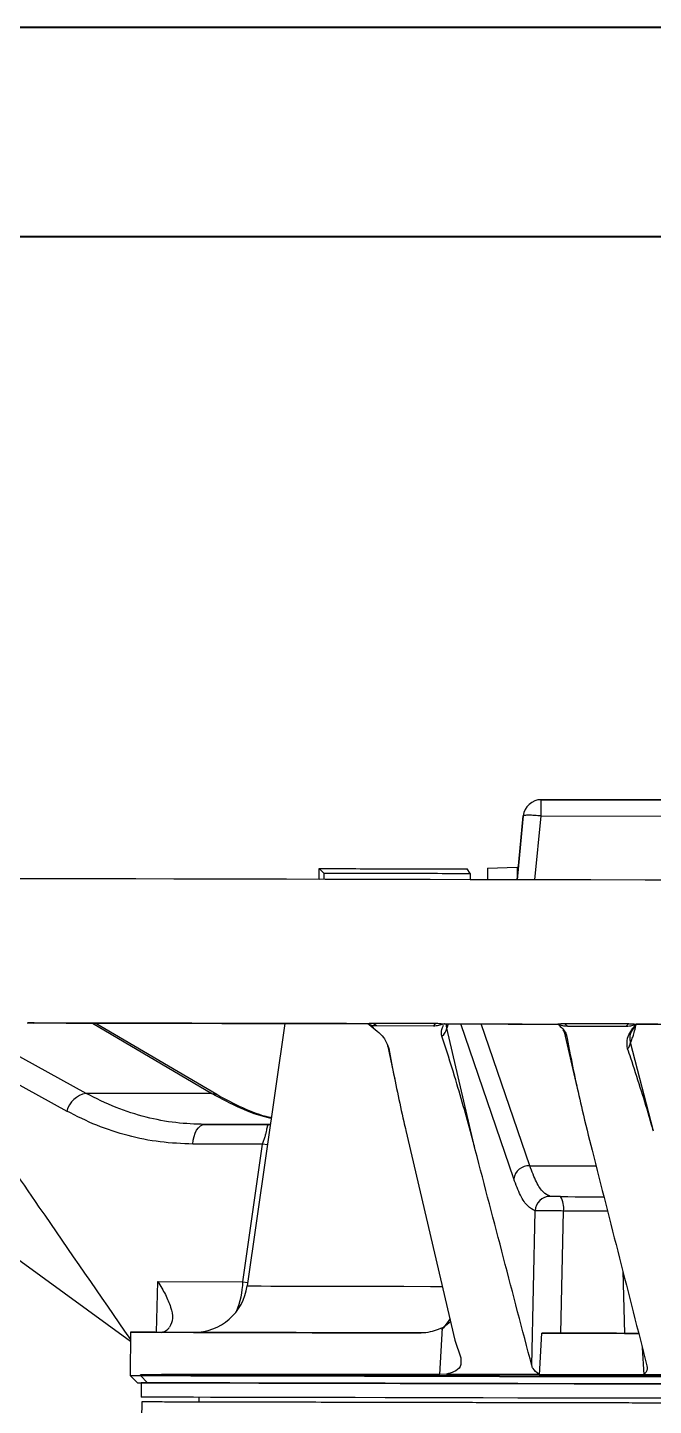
# Model space of a CAD drawing. Header units: millimetres. Extents: x 2063 to 4500, y 825 to 2548.
# Drawn here: x 2767.5 to 2854.3, y 2356.9 to 2548 of the extents above; entities that cross this region are included whole.
import ezdxf

# ---------------------------------------------------------------- set-up
doc = ezdxf.new("R2010")
doc.units = ezdxf.units.MM
doc.layers.add('AM_BOR', color=7, linetype='Continuous', lineweight=50)
doc.layers.add('粗实线', color=7, linetype='Continuous', lineweight=40)

# ---------------------------------------------------------------- blocks, each defined once
blk = doc.blocks.new('rA3')
at = {"layer": '粗实线'}
for p, q in [((753.384, 421.26), (333.384, 421.26)), ((748.384, 416.26), (358.384, 416.26))]:
    blk.add_line(p, q, dxfattribs=at)

msp = doc.modelspace()

# ---------------------------------------------------------------- linework, layer by layer
at = {"color": 7, "linetype": 'Continuous', "lineweight": 25}
for p, q in [((2838.703, 2438.675), (2838.708, 2440.936)), ((2871.683, 2440.866), (2838.708, 2440.936)), ((2838.708, 2440.936), (2838.708, 2440.936)), ((2838.708, 2440.936), (2871.683, 2440.866)), ((2836.214, 2438.68), (2835.345, 2429.823)), ((2835.345, 2429.823), (2836.214, 2438.68)), ((2836.214, 2438.68), (2836.214, 2438.68)), ((2837.834, 2429.818), (2838.703, 2438.675)), ((2838.703, 2438.675), (2871.678, 2438.604)), ((2807.923, 2429.882), (2807.927, 2431.378)), ((2807.927, 2431.378), (2808.561, 2430.744)), ((2808.561, 2430.744), (2808.559, 2429.88)), ((2828.832, 2430.715), (2828.438, 2431.341)), ((2828.832, 2430.715), (2828.83, 2429.837)), ((2831.231, 2431.427), (2831.228, 2429.834)), ((2831.231, 2431.427), (2835.375, 2431.569)), ((2835.375, 2431.569), (2835.372, 2430.095)), ((2835.375, 2431.569), (2835.516, 2431.569)), ((2832.76, 2429.83), (2828.83, 2429.839)), ((2775.579, 2400.212), (2755.054, 2411.509)), ((2767.644, 2409.968), (2768.305, 2409.966)), ((2776.461, 2409.951), (2793.047, 2400.174)), ((2793.703, 2400.029), (2776.855, 2409.95)), ((2803.127, 2409.893), (2797.933, 2373.499)), ((2814.683, 2409.868), (2814.842, 2409.754)), ((2815.464, 2409.28), (2814.843, 2409.753)), ((2815.382, 2409.95), (2824.022, 2409.932)), ((2815.382, 2409.95), (2815.874, 2409.599)), ((2815.874, 2409.599), (2823.773, 2409.582)), ((2824.022, 2409.932), (2823.773, 2409.582)), ((2825.304, 2409.852), (2825.255, 2409.846)), ((2825.598, 2409.273), (2825.522, 2409.882)), ((2825.811, 2409.851), (2825.598, 2409.273)), ((2834.89, 2388.339), (2827.543, 2409.848)), ((2837.102, 2390.167), (2830.37, 2409.842)), ((2840.961, 2409.858), (2841.114, 2409.707)), ((2841.031, 2409.819), (2841.025, 2409.812)), ((2841.937, 2409.894), (2850.795, 2409.875)), ((2841.937, 2409.894), (2842.355, 2409.542)), ((2842.355, 2409.542), (2850.455, 2409.526)), ((2850.795, 2409.874), (2850.455, 2409.526)), ((2851.864, 2409.789), (2851.759, 2409.676)), ((2752.348, 2409.081), (2772.917, 2397.751)), ((2829.558, 2392.374), (2825.598, 2409.273)), ((2841.71, 2409.006), (2841.861, 2408.733)), ((2841.861, 2408.732), (2843.636, 2401.107)), ((2817.36, 2406.921), (2818.387, 2402.089)), ((2854.256, 2394.962), (2851.098, 2407.264)), ((2792.05, 2395.897), (2800.905, 2395.878)), ((2800.906, 2395.878), (2799.244, 2395.882)), ((2801.127, 2395.881), (2800.905, 2395.878)), ((2800.905, 2395.878), (2801.127, 2395.877)), ((2819.932, 2395.039), (2826.737, 2365.966)), ((2800.036, 2393.164), (2790.406, 2393.184)), ((2797.325, 2374.09), (2800.036, 2393.164)), ((2800.724, 2393.054), (2800.036, 2393.164)), ((2781.728, 2365.804), (2745.439, 2392.136)), ((2837.389, 2362.458), (2837.862, 2383.921)), ((2841.429, 2366.949), (2841.783, 2383.892)), ((2850.012, 2375.553), (2850.248, 2366.93)), ((2785.359, 2367.07), (2785.538, 2374.116)), ((2785.538, 2374.116), (2797.325, 2374.09)), ((2797.325, 2374.09), (2798.003, 2373.989)), ((2824.641, 2361.218), (2824.996, 2367.695)), ((2824.996, 2367.695), (2826.132, 2368.549)), ((2781.731, 2367.077), (2781.718, 2361.077)), ((2790.534, 2367.058), (2786.011, 2367.068)), ((2826.737, 2365.966), (2827.528, 2363.512)), ((2838.468, 2361.197), (2838.788, 2366.955)), ((2852.711, 2364.969), (2852.912, 2361.166)), ((2781.718, 2361.077), (2782.716, 2360.075)), ((2783.137, 2361.074), (2783.137, 2361.177)), ((2784.115, 2360.072), (2783.137, 2361.074)), ((2783.216, 2360.074), (2783.212, 2358.074)), ((2825.555, 2361.283), (2824.641, 2361.218)), ((2838.374, 2361.256), (2838.468, 2361.197)), ((2852.977, 2361.225), (2852.912, 2361.166)), ((2791.212, 2358.057), (2791.21, 2357.398)), ((2783.31, 2357.415), (2782.985, 2336.047))]:
    msp.add_line(p, q, dxfattribs=at)
at = {"color": 7, "linetype": 'Continuous', "lineweight": 25, "flags": 128}
for points in [[(2860.624, 2429.769), (2853.106, 2429.785), (2845.597, 2429.801), (2838.112, 2429.817), (2830.669, 2429.833), (2823.283, 2429.849), (2815.97, 2429.864), (2808.748, 2429.88), (2801.632, 2429.895), (2794.637, 2429.91), (2787.778, 2429.925), (2781.072, 2429.939), (2774.532, 2429.953), (2768.173, 2429.967), (2762.01, 2429.98)], [(2807.923, 2429.883), (2803.359, 2429.893), (2796.267, 2429.908), (2789.311, 2429.923), (2782.507, 2429.938), (2775.869, 2429.952), (2769.412, 2429.966), (2763.152, 2429.979)], [(2776.797, 2409.95), (2780.255, 2409.942), (2786.017, 2409.93)], [(2793.047, 2400.174), (2790.513, 2400.18), (2788.072, 2400.185), (2785.729, 2400.19), (2783.486, 2400.195), (2781.346, 2400.199), (2779.313, 2400.204), (2777.39, 2400.208), (2775.579, 2400.212)], [(2793.047, 2400.174), (2793.403, 2400.147), (2793.701, 2400.03)], [(2790.406, 2393.184), (2790.455, 2393.723), (2790.56, 2394.235), (2790.718, 2394.705), (2790.923, 2395.113), (2791.168, 2395.447), (2791.445, 2395.695), (2791.742, 2395.846), (2792.05, 2395.897)], [(2837.102, 2390.167), (2838.478, 2390.164), (2839.859, 2390.161), (2841.242, 2390.159), (2842.63, 2390.156), (2844.02, 2390.153), (2845.413, 2390.15), (2846.282, 2390.148)], [(2841.379, 2385.886), (2842.399, 2385.884), (2843.421, 2385.882), (2844.445, 2385.879), (2845.472, 2385.877), (2846.501, 2385.875), (2847.371, 2385.873)], [(2847.88, 2383.879), (2847.772, 2383.88), (2846.769, 2383.882), (2845.768, 2383.884), (2844.768, 2383.886), (2843.771, 2383.888), (2842.776, 2383.89), (2841.783, 2383.892)], [(2797.933, 2373.499), (2797.945, 2373.499), (2798.222, 2373.498), (2798.864, 2373.497), (2799.865, 2373.495), (2801.219, 2373.492), (2802.919, 2373.488), (2804.954, 2373.484), (2807.311, 2373.479), (2809.975, 2373.473), (2812.93, 2373.466), (2816.157, 2373.46), (2819.636, 2373.452), (2823.347, 2373.444), (2824.943, 2373.441)], [(2822.051, 2366.991), (2817.39, 2367.001), (2812.931, 2367.01), (2808.695, 2367.019), (2804.704, 2367.028), (2800.979, 2367.036), (2797.538, 2367.043), (2794.4, 2367.05), (2791.581, 2367.056), (2789.094, 2367.061), (2786.952, 2367.066), (2785.167, 2367.07), (2783.747, 2367.073), (2782.7, 2367.075), (2782.031, 2367.077), (2781.743, 2367.077), (2781.839, 2367.077), (2782.316, 2367.076), (2783.174, 2367.074), (2784.408, 2367.072), (2786.011, 2367.068)], [(2852.209, 2366.926), (2850.862, 2366.929), (2849.12, 2366.933), (2847.382, 2366.936), (2845.65, 2366.94), (2843.923, 2366.944), (2842.203, 2366.948), (2840.491, 2366.951), (2838.788, 2366.955)], [(2841.429, 2366.949), (2842.522, 2366.947), (2843.618, 2366.944), (2844.717, 2366.942), (2845.819, 2366.94), (2846.923, 2366.937), (2848.029, 2366.935), (2849.138, 2366.933), (2850.248, 2366.93)], [(2781.718, 2361.077), (2781.818, 2361.077), (2782.287, 2361.076), (2783.137, 2361.074)], [(2782.716, 2360.075), (2782.815, 2360.075), (2783.277, 2360.074), (2784.115, 2360.072)], [(2783.137, 2361.177), (2784.357, 2361.175), (2785.93, 2361.171), (2787.85, 2361.167), (2790.105, 2361.162), (2792.687, 2361.157), (2795.58, 2361.151), (2798.773, 2361.144), (2802.249, 2361.136), (2805.991, 2361.128), (2809.981, 2361.12), (2814.199, 2361.111), (2818.625, 2361.101), (2823.238, 2361.091), (2828.014, 2361.081), (2832.93, 2361.071), (2837.963, 2361.06), (2843.088, 2361.049), (2848.279, 2361.038), (2853.512, 2361.027), (2858.761, 2361.015)], [(2783.137, 2361.074), (2784.357, 2361.071), (2785.93, 2361.068), (2787.849, 2361.064), (2790.105, 2361.059), (2792.686, 2361.054), (2795.58, 2361.047), (2798.773, 2361.04), (2802.249, 2361.033), (2805.991, 2361.025), (2809.981, 2361.016), (2814.199, 2361.007), (2818.625, 2360.998), (2823.237, 2360.988), (2828.014, 2360.978), (2832.93, 2360.967), (2837.963, 2360.957), (2843.088, 2360.946), (2848.279, 2360.934), (2853.512, 2360.923), (2858.761, 2360.912)], [(2855.447, 2359.919), (2850.38, 2359.93), (2845.343, 2359.941), (2840.361, 2359.951), (2835.456, 2359.962), (2830.653, 2359.972), (2825.973, 2359.982), (2821.441, 2359.992), (2817.076, 2360.001), (2812.9, 2360.01), (2808.933, 2360.019), (2805.194, 2360.027), (2801.701, 2360.034), (2798.469, 2360.041), (2795.515, 2360.047), (2792.853, 2360.053), (2790.495, 2360.058), (2788.453, 2360.063), (2786.735, 2360.066), (2785.352, 2360.069), (2784.308, 2360.072), (2783.61, 2360.073), (2783.26, 2360.074), (2783.216, 2360.074)], [(2784.115, 2360.072), (2785.319, 2360.069), (2786.872, 2360.066), (2788.766, 2360.062), (2790.991, 2360.057), (2793.538, 2360.052), (2796.394, 2360.046), (2799.544, 2360.039), (2802.973, 2360.031), (2806.665, 2360.024), (2810.602, 2360.015), (2814.764, 2360.006), (2819.131, 2359.997), (2823.682, 2359.987), (2828.395, 2359.977), (2833.246, 2359.967), (2838.211, 2359.956), (2843.268, 2359.945), (2848.39, 2359.934), (2853.553, 2359.923), (2858.732, 2359.912)], [(2825.555, 2361.283), (2827.111, 2361.28), (2828.681, 2361.277), (2830.266, 2361.273), (2831.864, 2361.27), (2833.474, 2361.266), (2835.097, 2361.263), (2836.73, 2361.259), (2838.374, 2361.256)], [(2852.977, 2361.225), (2854.675, 2361.221), (2856.374, 2361.217), (2858.074, 2361.214), (2859.773, 2361.21), (2861.47, 2361.206), (2863.165, 2361.203), (2864.857, 2361.199), (2866.545, 2361.196)], [(2855.443, 2357.919), (2850.376, 2357.93), (2845.339, 2357.941), (2840.356, 2357.951), (2835.452, 2357.962), (2830.648, 2357.972), (2825.969, 2357.982), (2821.436, 2357.992), (2817.072, 2358.001), (2812.896, 2358.01), (2808.929, 2358.019), (2805.19, 2358.027), (2801.696, 2358.034), (2798.465, 2358.041), (2795.511, 2358.047), (2792.849, 2358.053), (2790.491, 2358.058), (2788.448, 2358.063), (2786.731, 2358.066), (2785.348, 2358.069), (2784.304, 2358.072), (2783.606, 2358.073), (2783.256, 2358.074), (2783.212, 2358.074)]]:
    msp.add_lwpolyline(points, dxfattribs=at)
at = {"color": 7, "linetype": 'Continuous', "lineweight": 25}
for centre, radius, start, end in [((2838.703, 2438.436), 2.5, 89.87751, 174.39392), ((2838.703, 2438.436), 2.5, 89.87751, 174.39392), ((2823.796, 2409.553), 1.823, 308.25504, 351.17437), ((2843.317, 2409.177), 1.522, 197.80201, 225.85834), ((2818.807, 2407.271), 1.488, 193.75442, 213.93144), ((2849.36, 2407.532), 1.759, 318.63519, 351.23149), ((2776.247, 2396.82), 3.457, 101.14062, 164.37777), ((2837.009, 2388.027), 2.143, 87.51436, 171.60882), ((2839.927, 2383.86), 2.066, 90.16378, 178.29517), ((2838.926, 2384.351), 2.894, 350.88042, 32.03121), ((2790.508, 2374.558), 7.5, 269.87751, 351.87751), ((2786.179, 2374.331), 11.149, 336.94632, 358.7596), ((2821.774, 2371.226), 4.862, 309.67622, 331.69155)]:
    msp.add_arc(centre, radius, start, end, dxfattribs=at)
for points in [[(2838.703, 2438.675), (2838.379, 2438.703), (2837.731, 2438.759), (2836.911, 2438.784), (2836.334, 2438.762), (2836.254, 2438.707), (2836.214, 2438.68)], [(2799.244, 2395.882), (2797.923, 2395.884), (2795.282, 2395.89), (2793.127, 2395.895), (2792.05, 2395.897)], [(2930.11, 2357.101), (2929.989, 2357.102), (2929.746, 2357.102), (2927.797, 2357.106), (2924.721, 2357.113), (2920.457, 2357.122), (2915.109, 2357.133), (2908.76, 2357.147), (2901.521, 2357.162), (2893.515, 2357.179), (2884.879, 2357.198), (2875.762, 2357.217), (2866.318, 2357.237), (2856.71, 2357.258), (2847.102, 2357.278), (2837.659, 2357.299), (2828.541, 2357.318), (2819.905, 2357.337), (2811.899, 2357.354), (2804.66, 2357.369), (2798.311, 2357.383), (2792.963, 2357.394), (2788.7, 2357.403), (2785.624, 2357.41), (2783.674, 2357.414), (2783.432, 2357.415), (2783.31, 2357.415)], [(2856.71, 2357.258), (2853.852, 2357.264), (2848.136, 2357.276), (2839.709, 2357.294), (2831.573, 2357.312), (2823.867, 2357.328), (2816.722, 2357.343), (2810.262, 2357.357), (2804.597, 2357.369), (2799.824, 2357.38), (2796.02, 2357.388), (2793.275, 2357.394), (2791.535, 2357.397), (2791.319, 2357.398), (2791.21, 2357.398)]]:
    msp.add_open_spline(points, degree=3, dxfattribs=at)
for points, knots in [([(2807.927, 2431.378), (2811.293, 2431.372), (2818.041, 2431.36), (2824.967, 2431.348), (2828.438, 2431.341)], [0, 0, 0, 0, 0.4988559, 1, 1, 1, 1]), ([(2808.561, 2430.744), (2811.888, 2430.74), (2818.557, 2430.731), (2825.402, 2430.72), (2828.832, 2430.715)], [0, 0, 0, 0, 0.498853, 1, 1, 1, 1]), ([(2767.408, 2409.978), (2771.023, 2409.97), (2778.29, 2409.954), (2789.911, 2409.929), (2802.027, 2409.902), (2810.447, 2409.884), (2814.677, 2409.875)], [0, 0, 0, 0, 0.2462727, 0.4950304, 0.7462729, 1, 1, 1, 1]), ([(2814.683, 2409.868), (2811.48, 2409.875), (2805.061, 2409.889), (2796.326, 2409.908), (2788.405, 2409.925), (2781.273, 2409.94), (2774.288, 2409.955), (2769.792, 2409.965), (2767.545, 2409.97)], [0, 0, 0, 0, 0.19237286, 0.38549459, 0.53836149, 0.69122839, 0.8456142, 1, 1, 1, 1]), ([(2814.677, 2409.875), (2814.687, 2409.883), (2814.702, 2409.897), (2814.853, 2409.928), (2815.073, 2409.946), (2815.269, 2409.95), (2815.37, 2409.95), (2815.382, 2409.95)], [0, 0, 0, 0, 0.3360223, 0.5579813, 0.7819403, 0.9725676, 1, 1, 1, 1]), ([(2814.677, 2409.875), (2814.788, 2409.818), (2815.062, 2409.678), (2815.5, 2409.607), (2815.8, 2409.601), (2815.874, 2409.599)], [0, 0, 0, 0, 0.33920621, 0.83862702, 1, 1, 1, 1]), ([(2814.843, 2409.754), (2815.597, 2409.158), (2816.943, 2408.093), (2817.38, 2406.946), (2817.572, 2406.441)], [0, 0, 0, 0, 0.5596946, 1, 1, 1, 1]), ([(2823.773, 2409.582), (2824.026, 2409.593), (2824.505, 2409.614), (2824.945, 2409.776), (2825.153, 2409.853)], [0, 0, 0, 0, 0.5274406, 1, 1, 1, 1]), ([(2824.022, 2409.932), (2824.123, 2409.931), (2824.325, 2409.928), (2824.613, 2409.909), (2824.895, 2409.881), (2825.055, 2409.862), (2825.141, 2409.854), (2825.153, 2409.853)], [0, 0, 0, 0, 0.21002082, 0.42148121, 0.61074553, 0.94244522, 1, 1, 1, 1]), ([(2824.925, 2408.121), (2824.876, 2408.443), (2824.794, 2408.974), (2825.061, 2409.458), (2825.166, 2409.649)], [0, 0, 0, 0, 0.6047847, 1, 1, 1, 1]), ([(2825.153, 2409.853), (2827.79, 2409.847), (2833.061, 2409.836), (2838.391, 2409.824), (2841.056, 2409.819)], [0, 0, 0, 0, 0.5001571, 1, 1, 1, 1]), ([(2825.255, 2409.846), (2827.869, 2409.84), (2833.097, 2409.829), (2838.383, 2409.818), (2841.025, 2409.812)], [0, 0, 0, 0, 0.5001595, 1, 1, 1, 1]), ([(2841.025, 2409.812), (2841.456, 2409.401), (2842.042, 2408.843), (2842.212, 2408.242), (2842.257, 2408.084)], [0, 0, 0, 0, 0.7373515, 1, 1, 1, 1]), ([(2841.056, 2409.819), (2841.084, 2409.825), (2841.142, 2409.838), (2841.332, 2409.869), (2841.594, 2409.888), (2841.797, 2409.893), (2841.912, 2409.894), (2841.937, 2409.894)], [0, 0, 0, 0, 0.2814646, 0.5659598, 0.7573018, 0.9482948, 1, 1, 1, 1]), ([(2841.056, 2409.819), (2841.24, 2409.741), (2841.626, 2409.577), (2842.105, 2409.554), (2842.355, 2409.542)], [0, 0, 0, 0, 0.4773597, 1, 1, 1, 1]), ([(2850.455, 2409.526), (2850.612, 2409.531), (2851.006, 2409.544), (2851.47, 2409.65), (2851.73, 2409.766), (2851.796, 2409.796)], [0, 0, 0, 0, 0.3322049, 0.8309967, 1, 1, 1, 1]), ([(2850.68, 2406.37), (2850.613, 2406.877), (2850.46, 2408.024), (2851.294, 2409.085), (2851.758, 2409.676)], [0, 0, 0, 0, 0.4426348, 1, 1, 1, 1]), ([(2850.795, 2409.875), (2850.896, 2409.873), (2851.099, 2409.871), (2851.367, 2409.852), (2851.611, 2409.824), (2851.731, 2409.805), (2851.788, 2409.797), (2851.796, 2409.796)], [0, 0, 0, 0, 0.2099462, 0.4212951, 0.6110203, 0.9471646, 1, 1, 1, 1]), ([(2851.759, 2409.675), (2851.496, 2409.285), (2851.097, 2408.694), (2850.956, 2408.002), (2850.985, 2407.638), (2851.03, 2407.453), (2851.063, 2407.352), (2851.083, 2407.301), (2851.094, 2407.274), (2851.097, 2407.267), (2851.098, 2407.265), (2851.098, 2407.264), (2851.098, 2407.264), (2851.098, 2407.264)], [0, 0, 0, 0, 0.4928292, 0.7454599, 0.8721173, 0.9358438, 0.9678536, 0.9916466, 0.9977503, 0.9993549, 0.9997963, 0.9999274, 1, 1, 1, 1]), ([(2851.098, 2407.264), (2851.175, 2407.449), (2851.32, 2407.797), (2851.541, 2408.506), (2851.727, 2409.117), (2851.828, 2409.669), (2851.859, 2409.84)], [0, 0, 0, 0, 0.2844413, 0.5330292, 0.8550922, 1, 1, 1, 1]), ([(2851.796, 2409.796), (2856.209, 2409.786), (2864.991, 2409.768), (2878.049, 2409.74), (2890.859, 2409.713), (2899.157, 2409.696), (2903.286, 2409.687)], [0, 0, 0, 0, 0.2537268, 0.5049693, 0.7537271, 1, 1, 1, 1]), ([(2903.212, 2409.68), (2900.001, 2409.687), (2893.565, 2409.7), (2884.4, 2409.72), (2875.839, 2409.738), (2867.893, 2409.755), (2859.894, 2409.772), (2854.54, 2409.783), (2851.864, 2409.789)], [0, 0, 0, 0, 0.1923705, 0.3854898, 0.5383578, 0.6912259, 0.8456129, 1, 1, 1, 1]), ([(2752.496, 2408.611), (2758.011, 2400.548), (2767.727, 2386.343), (2777.502, 2372.204), (2781.729, 2366.09)], [0, 0, 0, 0, 0.5675786, 1, 1, 1, 1]), ([(2829.558, 2392.374), (2829.378, 2393.054), (2828.481, 2396.452), (2827.01, 2401.7), (2825.525, 2406.272), (2824.925, 2408.121)], [0, 0, 0, 0, 0.1295721, 0.6478768, 1, 1, 1, 1]), ([(2842.257, 2408.084), (2842.381, 2407.404), (2842.999, 2404.003), (2844.145, 2398.753), (2845.279, 2394.186), (2845.738, 2392.338)], [0, 0, 0, 0, 0.1295185, 0.6476203, 1, 1, 1, 1]), ([(2817.572, 2406.441), (2817.694, 2405.766), (2818.303, 2402.393), (2819.113, 2398.592), (2819.834, 2395.465), (2819.932, 2395.039)], [0, 0, 0, 0, 0.1776255, 0.8881599, 1, 1, 1, 1]), ([(2854.256, 2394.962), (2854.06, 2395.638), (2853.078, 2399.015), (2851.893, 2402.819), (2850.826, 2405.944), (2850.68, 2406.37)], [0, 0, 0, 0, 0.1775689, 0.8878728, 1, 1, 1, 1]), ([(2792.05, 2395.897), (2790.709, 2395.946), (2787.972, 2396.045), (2783.848, 2396.85), (2779.654, 2398.154), (2776.954, 2399.517), (2775.579, 2400.212)], [0, 0, 0, 0, 0.2354209, 0.48057, 0.7354347, 1, 1, 1, 1]), ([(2793.047, 2400.174), (2794.34, 2399.491), (2796.879, 2398.151), (2799.654, 2397.104), (2801.111, 2396.817), (2801.257, 2396.789)], [0, 0, 0, 0, 0.4830694, 0.9484274, 1, 1, 1, 1]), ([(2801.261, 2396.817), (2801.179, 2396.834), (2799.843, 2397.11), (2797.29, 2398.117), (2794.901, 2399.391), (2793.703, 2400.029)], [0, 0, 0, 0, 0.0316795, 0.5146214, 1, 1, 1, 1]), ([(2790.406, 2393.184), (2788.884, 2393.243), (2785.851, 2393.361), (2781.388, 2394.273), (2777.04, 2395.664), (2774.291, 2397.055), (2772.917, 2397.751)], [0, 0, 0, 0, 0.2514799, 0.5012785, 0.7507527, 1, 1, 1, 1]), ([(2800.036, 2393.164), (2800.111, 2393.342), (2800.258, 2393.689), (2800.43, 2394.223), (2800.552, 2394.704), (2800.668, 2395.259), (2800.754, 2395.762), (2800.854, 2395.839), (2800.905, 2395.878)], [0, 0, 0, 0, 0.1251651, 0.2440023, 0.362149, 0.4834229, 0.7377951, 1, 1, 1, 1]), ([(2837.389, 2362.458), (2836.083, 2367.44), (2833.472, 2377.403), (2830.862, 2387.384), (2829.558, 2392.374)], [0, 0, 0, 0, 0.4999998, 1, 1, 1, 1]), ([(2845.738, 2392.338), (2847.008, 2387.347), (2849.548, 2377.367), (2852.089, 2367.405), (2853.36, 2362.424)], [0, 0, 0, 0, 0.4999999, 1, 1, 1, 1]), ([(2839.921, 2385.926), (2839.604, 2386.082), (2838.956, 2386.4), (2838.004, 2387.794), (2837.407, 2389.365), (2837.102, 2390.167)], [0, 0, 0, 0, 0.3189724, 0.6523087, 1, 1, 1, 1]), ([(2837.862, 2383.921), (2837.511, 2384.092), (2836.813, 2384.432), (2835.812, 2385.921), (2835.198, 2387.531), (2834.89, 2388.339)], [0, 0, 0, 0, 0.3342946, 0.6658535, 1, 1, 1, 1]), ([(2841.379, 2385.886), (2841.217, 2385.887), (2840.891, 2385.888), (2840.502, 2385.893), (2840.247, 2385.9), (2840.092, 2385.907), (2839.975, 2385.916), (2839.939, 2385.923), (2839.921, 2385.926)], [0, 0, 0, 0, 0.2492901, 0.4985495, 0.6241649, 0.7490284, 0.8744685, 1, 1, 1, 1]), ([(2841.783, 2383.892), (2841.373, 2383.9), (2840.738, 2383.913), (2839.9, 2383.924), (2839.284, 2383.929), (2838.745, 2383.931), (2838.168, 2383.929), (2837.983, 2383.924), (2837.862, 2383.921)], [0, 0, 0, 0, 0.2309533, 0.3576683, 0.4887983, 0.6215768, 0.7530258, 1, 1, 1, 1]), ([(2785.538, 2374.116), (2785.91, 2373.506), (2786.654, 2372.289), (2787.362, 2370.559), (2787.719, 2368.941), (2787.355, 2368.165), (2787.173, 2367.777)], [0, 0, 0, 0, 0.2505535, 0.5002592, 0.7500542, 1, 1, 1, 1]), ([(2786.011, 2367.068), (2786.314, 2367.142), (2786.702, 2367.236), (2787.088, 2367.68), (2787.173, 2367.777)], [0, 0, 0, 0, 0.7808049, 1, 1, 1, 1]), ([(2824.996, 2367.695), (2824.24, 2367.399), (2823.271, 2367.019), (2822.27, 2366.996), (2822.051, 2366.991)], [0, 0, 0, 0, 0.7807887, 1, 1, 1, 1]), ([(2790.573, 2367.058), (2790.549, 2367.058), (2790.437, 2367.059), (2791.082, 2367.057), (2792.561, 2367.054), (2794.968, 2367.049), (2798.182, 2367.042), (2802.162, 2367.033), (2806.787, 2367.023), (2811.96, 2367.012), (2817.039, 2367.001), (2820.562, 2366.994), (2822.052, 2366.991)], [0, 0, 0, 0, 0.0298522, 0.1417815, 0.2546514, 0.3682744, 0.4818904, 0.5947604, 0.7066966, 0.8153979, 0.9219292, 1, 1, 1, 1]), ([(2838.788, 2366.955), (2839.108, 2366.954), (2839.748, 2366.953), (2840.698, 2366.951), (2841.246, 2366.95), (2841.429, 2366.949)], [0, 0, 0, 0, 0.3996834, 0.7993643, 1, 1, 1, 1]), ([(2850.248, 2366.93), (2850.618, 2366.93), (2851.348, 2366.928), (2851.927, 2366.927), (2852.212, 2366.926)], [0, 0, 0, 0, 0.5075978, 1, 1, 1, 1]), ([(2827.528, 2363.512), (2827.57, 2363.105), (2827.647, 2362.351), (2826.792, 2361.579), (2825.91, 2361.368), (2825.555, 2361.283)], [0, 0, 0, 0, 0.413014, 0.7645313, 1, 1, 1, 1]), ([(2838.374, 2361.256), (2838.054, 2361.519), (2837.58, 2361.909), (2837.436, 2362.324), (2837.389, 2362.458)], [0, 0, 0, 0, 0.675436, 1, 1, 1, 1]), ([(2853.36, 2362.424), (2853.379, 2362.142), (2853.407, 2361.722), (2853.083, 2361.347), (2852.977, 2361.225)], [0, 0, 0, 0, 0.6730898, 1, 1, 1, 1]), ([(2824.641, 2361.218), (2822.784, 2361.22), (2819.069, 2361.225), (2813.765, 2361.229), (2808.702, 2361.231), (2803.989, 2361.231), (2799.696, 2361.23), (2795.798, 2361.226), (2792.297, 2361.22), (2788.734, 2361.211), (2785.385, 2361.198), (2783.891, 2361.184), (2783.137, 2361.177)], [0, 0, 0, 0, 0.0890148, 0.1780296, 0.2696304, 0.3612313, 0.4502461, 0.5392609, 0.6308618, 0.7224627, 0.8600618, 1, 1, 1, 1]), ([(2852.912, 2361.166), (2850.479, 2361.171), (2845.612, 2361.183), (2840.85, 2361.192), (2838.468, 2361.197)], [0, 0, 0, 0, 0.4998371, 1, 1, 1, 1])]:
    msp.add_open_spline(points, degree=3, knots=knots, dxfattribs=at)

# ---------------------------------------------------------------- block references
at = {"layer": 'AM_BOR', "xscale": 5.80078125, "yscale": 5.80078125, "zscale": 5.80078125}
msp.add_blockref('rA3', (129.541, 104.373), dxfattribs=at)

doc.saveas('drawing.dxf')
